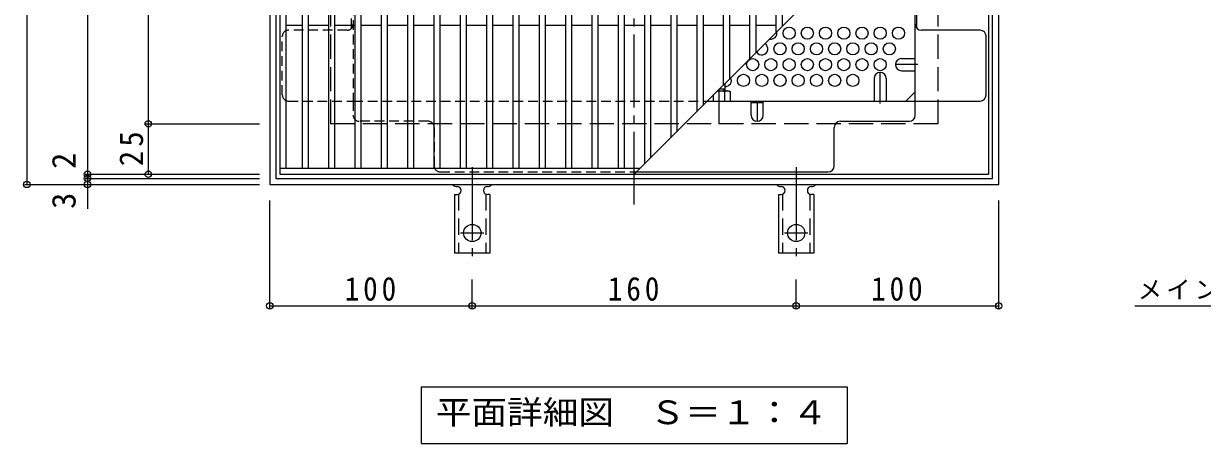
# Model space of a CAD drawing. Units: millimetres at full size, sheet at 1:4. Extents: x -838 to 1019, y -781 to 757.
# Drawn here: x -796 to -214, y 135 to 343 of the extents above; entities that cross this region are included whole.
import ezdxf
from ezdxf.enums import TextEntityAlignment as Align

# ---------------------------------------------------------------- set-up
doc = ezdxf.new("R2010")
doc.units = ezdxf.units.MM
doc.header["$LTSCALE"] = 4
doc.header["$PDMODE"] = 32
doc.header["$PDSIZE"] = 3.2
for name, pattern in [('CHAIN1', [8, 5, -1, 1, -1]), ('CHAIN2', [12, 9, -1, 1, -1]), ('DASHED1', [1.8, 1.2, -0.6]), ('DASHED2', [3, 2, -1]), ('DASHED3', [4, 3, -1])]:
    doc.linetypes.add(name, pattern=pattern)
for name, color, linetype, lineweight in [('A-1', 3, 'Continuous', 9), ('A-2', 3, 'Continuous', 9), ('A-4', 7, 'Continuous', 9), ('A-5', 7, 'Continuous', 9), ('A-6', 2, 'Continuous', 9), ('A-7', 2, 'Continuous', 9), ('A-8', 2, 'Continuous', 9), ('A-9', 6, 'Continuous', 9), ('A-A', 3, 'Continuous', 9), ('F-5_F-5ﾚｲﾔ', 7, 'Continuous', 9)]:
    doc.layers.add(name, color=color, linetype=linetype, lineweight=lineweight)
doc.styles.add('ＭＳ ゴシック', font='')
doc.styles.get('ＭＳ ゴシック').set_extended_font_data('MS Gothic')

msp = doc.modelspace()

# ---------------------------------------------------------------- linework, layer by layer
at = {"layer": 'A-1', "color": 2, "linetype": 'DASHED3'}
for p, q in [((-644.713, 593.162), (-644.713, 293.162)), ((-344.713, 593.162), (-344.713, 293.162)), ((-344.713, 293.162), (-644.713, 293.162))]:
    msp.add_line(p, q, dxfattribs=at)
at = {"layer": 'A-1', "linetype": 'CHAIN2'}
msp.add_line((-452.913, 309.962), (-452.913, 293.037), dxfattribs=at)
at = {"layer": 'A-1'}
for p, q in [((-452.516, 310.359), (-449.913, 310.359)), ((-450.413, 310.359), (-450.413, 309.359)), ((-449.913, 312.962), (-449.913, 309.359))]:
    msp.add_line(p, q, dxfattribs=at)
at = {"layer": 'A-1', "color": 2}
for points in [[(-674.713, 623.162), (-674.713, 263.162), (-314.713, 263.162), (-314.713, 623.162)], [(-671.713, 620.162), (-671.713, 266.162), (-317.713, 266.162), (-317.713, 620.162)]]:
    msp.add_lwpolyline(points, close=True, dxfattribs=at)
at = {"layer": 'A-2'}
for p, q in [((-669.713, 618.161), (-669.713, 268.161)), ((-319.713, 618.161), (-319.713, 268.161)), ((-666.713, 615.161), (-666.713, 271.161)), ((-658.713, 615.161), (-658.713, 271.161)), ((-655.713, 615.161), (-655.713, 271.161)), ((-645.713, 615.161), (-645.713, 271.161)), ((-642.713, 615.161), (-642.713, 271.161)), ((-632.713, 615.161), (-632.713, 271.161)), ((-629.713, 615.161), (-629.713, 271.161)), ((-619.713, 615.161), (-619.713, 271.161)), ((-616.713, 615.161), (-616.713, 271.161)), ((-606.713, 615.161), (-606.713, 271.161)), ((-603.713, 615.161), (-603.713, 271.161)), ((-593.713, 615.161), (-593.713, 271.161)), ((-590.713, 615.161), (-590.713, 271.161)), ((-580.713, 615.161), (-580.713, 271.161)), ((-577.713, 615.161), (-577.713, 271.161)), ((-567.713, 615.161), (-567.713, 271.161)), ((-564.713, 615.161), (-564.713, 271.161)), ((-554.713, 615.161), (-554.713, 271.161)), ((-551.713, 615.161), (-551.713, 271.161)), ((-541.713, 615.161), (-541.713, 271.161)), ((-538.713, 615.161), (-538.713, 271.161)), ((-528.713, 615.161), (-528.713, 271.161)), ((-525.713, 615.161), (-525.713, 271.161)), ((-515.713, 615.161), (-515.713, 271.161)), ((-512.713, 615.161), (-512.713, 271.161)), ((-502.713, 615.161), (-502.713, 271.161)), ((-499.713, 615.161), (-499.713, 271.161)), ((-489.713, 615.161), (-489.713, 273.162)), ((-486.713, 615.161), (-486.713, 276.162)), ((-476.713, 615.161), (-476.713, 286.162)), ((-473.713, 615.161), (-473.713, 289.162)), ((-463.713, 615.161), (-463.713, 299.162)), ((-460.713, 615.161), (-460.713, 302.162)), ((-450.713, 615.161), (-450.713, 312.162)), ((-447.713, 615.161), (-447.713, 315.162)), ((-437.713, 615.161), (-437.713, 325.162)), ((-434.713, 615.161), (-434.713, 328.162)), ((-424.713, 615.161), (-424.713, 338.162)), ((-421.713, 615.161), (-421.713, 341.162)), ((-494.713, 268.162), (-319.713, 443.162)), ((-658.713, 341.661), (-666.713, 341.661)), ((-645.713, 341.661), (-655.713, 341.661)), ((-632.713, 341.661), (-642.713, 341.661)), ((-619.713, 341.661), (-629.713, 341.661)), ((-606.713, 341.661), (-616.713, 341.661)), ((-593.713, 341.661), (-603.713, 341.661)), ((-580.713, 341.661), (-590.713, 341.661)), ((-567.713, 341.661), (-577.713, 341.661)), ((-554.713, 341.661), (-564.713, 341.661)), ((-541.713, 341.661), (-551.713, 341.661)), ((-528.713, 341.661), (-538.713, 341.661)), ((-515.713, 341.661), (-525.713, 341.661)), ((-502.713, 341.661), (-512.713, 341.661)), ((-489.713, 341.661), (-499.713, 341.661)), ((-476.713, 341.661), (-486.713, 341.661)), ((-463.713, 341.661), (-473.713, 341.661)), ((-450.713, 341.661), (-460.713, 341.661)), ((-437.713, 341.661), (-447.713, 341.661)), ((-424.713, 341.661), (-434.713, 341.661)), ((-421.214, 341.661), (-421.713, 341.661)), ((-669.713, 271.161), (-491.714, 271.161)), ((-669.713, 268.161), (-319.713, 268.161))]:
    msp.add_line(p, q, dxfattribs=at)
at = {"layer": 'A-4'}
for p, q in [((-794.713, 623.162), (-794.713, 263.162)), ((-764.713, 618.161), (-764.713, 268.162)), ((-734.713, 593.162), (-734.713, 293.162)), ((-735.913, 293.162), (-679.713, 293.162)), ((-734.713, 293.162), (-734.713, 268.162)), ((-765.913, 268.162), (-679.713, 268.162)), ((-764.713, 268.162), (-764.713, 266.162)), ((-795.913, 263.162), (-679.713, 263.162)), ((-765.913, 266.162), (-679.713, 266.162)), ((-764.713, 266.162), (-764.713, 263.162)), ((-764.713, 263.162), (-764.713, 251.076)), ((-674.713, 201.962), (-674.713, 255.162)), ((-314.713, 201.962), (-314.713, 255.162)), ((-574.713, 201.962), (-574.713, 216.229)), ((-414.713, 201.962), (-414.713, 216.23)), ((-674.713, 203.162), (-574.713, 203.162)), ((-574.713, 203.162), (-414.713, 203.162)), ((-414.713, 203.162), (-314.713, 203.162))]:
    msp.add_line(p, q, dxfattribs=at)
for p in [(-734.713, 293.162), (-764.713, 268.162), (-734.713, 268.162), (-794.713, 263.162), (-764.713, 266.162), (-764.713, 263.162), (-674.713, 203.162), (-574.713, 203.162), (-414.713, 203.162), (-314.713, 203.162)]:
    msp.add_point(p, dxfattribs=at)
at = {"layer": 'A-5'}
for p, q in [((-599.913, 163.162), (-389.513, 163.162)), ((-599.913, 163.162), (-599.913, 135.162)), ((-389.513, 163.162), (-389.513, 135.162)), ((-599.913, 135.162), (-389.513, 135.162))]:
    msp.add_line(p, q, dxfattribs=at)
at = {"layer": 'A-6'}
for centre in [(-418.213, 337.94), (-409.213, 337.94), (-400.213, 337.94), (-391.213, 337.94), (-382.213, 337.94), (-373.213, 337.94), (-364.213, 337.94), (-422.713, 330.146), (-413.713, 330.146), (-404.713, 330.146), (-395.713, 330.146), (-386.713, 330.146), (-377.713, 330.146), (-368.713, 330.146), (-436.213, 322.352), (-427.213, 322.352), (-418.213, 322.352), (-409.213, 322.352), (-400.213, 322.352), (-391.213, 322.352), (-382.213, 322.352), (-373.213, 322.352), (-440.713, 314.557), (-431.713, 314.557), (-422.713, 314.557), (-413.713, 314.557), (-404.713, 314.557), (-395.713, 314.557), (-386.713, 314.557)]:
    msp.add_circle(centre, 3, dxfattribs=at)
for centre, start, end in [((-427.213, 337.94), 257.47221, 12.52779), ((-431.713, 330.146), 211.13903, 58.86097), ((-449.713, 314.557), 266.17745, 25.80165)]:
    msp.add_arc(centre, 3, start, end, dxfattribs=at)
at = {"layer": 'A-7', "linetype": 'CHAIN2'}
msp.add_line((-494.713, 253.162), (-494.713, 633.162), dxfattribs=at)
at = {"layer": 'A-7', "linetype": 'DASHED1'}
for p, q in [((-633.513, 581.966), (-633.513, 304.359)), ((-634.313, 340.32), (-634.313, 424.701)), ((-636.513, 339.36), (-665.516, 339.36)), ((-668.516, 307.359), (-668.516, 336.36)), ((-665.516, 304.359), (-633.513, 304.359)), ((-633.513, 304.359), (-633.513, 297.359)), ((-633.513, 304.359), (-458.516, 304.359)), ((-596.512, 294.359), (-630.513, 294.359)), ((-593.512, 291.359), (-593.512, 272.359)), ((-590.512, 269.359), (-493.516, 269.359))]:
    msp.add_line(p, q, dxfattribs=at)
at = {"layer": 'A-7'}
for p, q in [((-355.113, 340.32), (-355.113, 407.762)), ((-355.913, 297.359), (-355.913, 406.962)), ((-323.909, 339.36), (-352.913, 339.36)), ((-320.909, 307.359), (-320.909, 336.36)), ((-360.525, 304.359), (-355.913, 308.971)), ((-458.516, 304.359), (-323.909, 304.359)), ((-436.963, 303.559), (-430.963, 303.559)), ((-395.914, 272.359), (-395.914, 291.359)), ((-392.914, 294.359), (-358.913, 294.359)), ((-493.516, 269.359), (-398.914, 269.359))]:
    msp.add_line(p, q, dxfattribs=at)
at = {"layer": 'A-7', "linetype": 'DASHED1'}
for centre, start, end in [((-665.516, 336.36), 90, 180), ((-636.513, 342.36), 270, 0), ((-665.516, 307.359), 180, 270), ((-630.513, 297.359), 180, 270), ((-596.512, 291.359), 0, 90), ((-590.512, 272.359), 180, 270)]:
    msp.add_arc(centre, 3, start, end, dxfattribs=at)
at = {"layer": 'A-7'}
for centre, start, end in [((-352.913, 342.36), 180, 270), ((-323.909, 336.36), 0, 90), ((-323.909, 307.359), 270, 0), ((-358.913, 297.359), 270, 0), ((-392.914, 291.359), 90, 180), ((-398.914, 272.359), 270, 0)]:
    msp.add_arc(centre, 3, start, end, dxfattribs=at)
at = {"layer": 'A-8', "linetype": 'CHAIN1'}
for p, q in [((-354.713, 322.352), (-365.713, 322.352)), ((-373.213, 303.159), (-373.213, 318.509)), ((-433.963, 304.359), (-433.963, 294.359))]:
    msp.add_line(p, q, dxfattribs=at)
at = {"layer": 'A-8'}
for p, q in [((-362.713, 325.352), (-355.913, 325.352)), ((-376.213, 315.509), (-376.213, 304.359)), ((-370.213, 315.509), (-370.213, 304.359)), ((-362.713, 319.352), (-355.913, 319.352)), ((-436.963, 297.359), (-436.963, 304.359)), ((-430.963, 297.359), (-430.963, 304.359))]:
    msp.add_line(p, q, dxfattribs=at)
for centre, start, end in [((-362.713, 322.352), 90, 270), ((-373.213, 315.509), 0, 180), ((-433.963, 297.359), 180, 0)]:
    msp.add_arc(centre, 3, start, end, dxfattribs=at)
at = {"layer": 'A-9', "color": 2}
for p, q in [((-453.516, 309.359), (-447.913, 309.359)), ((-450.05, 308.926), (-450.05, 304.359)), ((-447.913, 309.359), (-447.163, 308.926)), ((-447.163, 304.359), (-447.163, 308.926)), ((-455.776, 307.099), (-455.776, 304.359))]:
    msp.add_line(p, q, dxfattribs=at)
for centre, radius, start, end in [((-452.913, 299.676), 9.683, 72.79973, 93.69312), ((-448.573, 306.624), 2.735, 90.2103, 122.68507), ((-448.808, 306.077), 3.29, 59.99998, 86.07924)]:
    msp.add_arc(centre, radius, start, end, dxfattribs=at)
at = {"layer": 'A-A', "color": 7, "linetype": 'CHAIN2'}
for p, q in [((-574.713, 271.63), (-574.713, 224.229)), ((-414.713, 271.63), (-414.713, 224.23)), ((-580.489, 239.161), (-568.937, 239.161)), ((-420.489, 239.162), (-408.937, 239.162))]:
    msp.add_line(p, q, dxfattribs=at)
at = {"layer": 'A-A'}
for p, q in [((-582.713, 262.161), (-582.213, 262.161)), ((-567.217, 262.161), (-566.704, 262.161)), ((-422.713, 262.162), (-422.213, 262.162)), ((-407.218, 262.162), (-406.705, 262.162)), ((-583.463, 258.161), (-582.213, 258.161)), ((-583.463, 258.161), (-583.463, 229.161)), ((-565.963, 258.161), (-567.213, 258.161)), ((-565.963, 258.161), (-565.963, 229.161)), ((-423.463, 258.162), (-422.213, 258.162)), ((-423.463, 258.162), (-423.463, 229.162)), ((-405.963, 258.162), (-407.213, 258.162)), ((-405.963, 258.162), (-405.963, 229.162)), ((-565.963, 229.161), (-583.463, 229.161)), ((-405.963, 229.162), (-423.463, 229.162))]:
    msp.add_line(p, q, dxfattribs=at)
at = {"layer": 'A-A', "linetype": 'DASHED2'}
for p, q in [((-581.463, 258.307), (-581.463, 229.161)), ((-567.963, 258.307), (-567.963, 229.161)), ((-421.463, 258.308), (-421.463, 229.162)), ((-407.963, 258.308), (-407.963, 229.162))]:
    msp.add_line(p, q, dxfattribs=at)
at = {"layer": 'A-A'}
for centre in [(-574.713, 239.161), (-414.713, 239.162)]:
    msp.add_circle(centre, 4.25, dxfattribs=at)
for centre, start, end in [((-582.713, 264.161), 209.99951, 269.72403), ((-582.213, 260.161), 270, 90), ((-567.213, 260.161), 90.13329, 270), ((-566.713, 264.161), 270.24162, 330.00072), ((-422.713, 264.162), 209.99951, 269.72403), ((-422.213, 260.162), 270, 90), ((-407.213, 260.162), 90.13329, 270), ((-406.713, 264.162), 270.24162, 330.00072)]:
    msp.add_arc(centre, 2, start, end, dxfattribs=at)
at = {"layer": 'F-5_F-5ﾚｲﾔ'}
msp.add_line((-247.527, 203.162), (-65.258, 203.162), dxfattribs=at)

# ---------------------------------------------------------------- texts
at = {"layer": 'A-4', "color": 2, "style": 'ＭＳ ゴシック'}
for s, p in [('2', (-767.113, 270.845)), ('3', (-767.113, 251.076))]:
    msp.add_text(s, height=11.73, rotation=90, dxfattribs=at).set_placement(p, align=Align.BOTTOM_LEFT)
at = {"layer": 'A-4', "color": 2, "insert": (-737.113, 272.162), "char_height": 11.73, "attachment_point": 7, "rotation": 90, "style": 'ＭＳ ゴシック'}
msp.add_mtext('\\T1.27;\\W0.95;25', dxfattribs=at)
at = {"layer": 'A-4', "color": 2, "char_height": 11.73, "attachment_point": 7, "style": 'ＭＳ ゴシック'}
for s, insert in [('\\T1.27;\\W0.9;100', (-637.713, 205.562)), ('\\T1.27;\\W0.9;160', (-507.713, 205.562)), ('\\T1.27;\\W0.9;100', (-377.713, 205.562))]:
    msp.add_mtext(s, dxfattribs=dict(at, insert=insert))
at = {"layer": 'A-5', "color": 2, "style": 'ＭＳ ゴシック', "width": 1.1}
msp.add_text('平面詳細図\u3000Ｓ＝１：４', height=11.73, dxfattribs=at).set_placement((-592.713, 141.162), align=Align.BOTTOM_LEFT)
at = {"layer": 'F-5_F-5ﾚｲﾔ', "insert": (-246.037, 205.843), "char_height": 8.798, "attachment_point": 7, "style": 'ＭＳ ゴシック'}
msp.add_mtext('\\T1.17;メインバー表面\u3000Ｓ＝１：１', dxfattribs=at)

doc.saveas('drawing.dxf')
